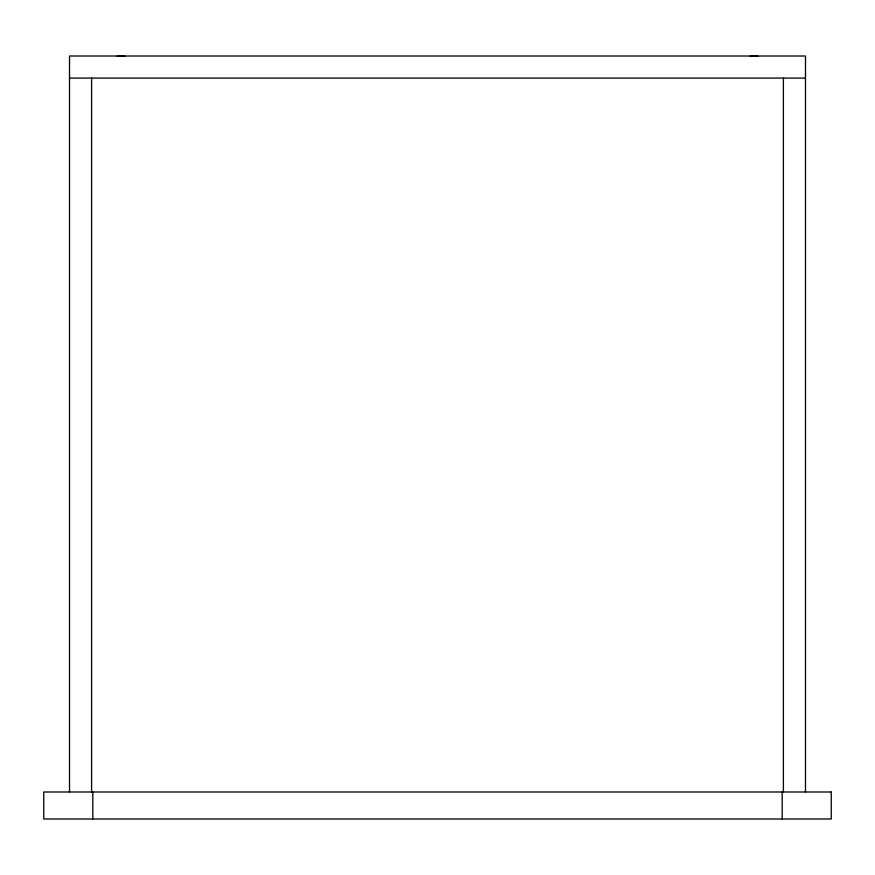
<?xml version="1.0" encoding="UTF-8"?>
<svg xmlns="http://www.w3.org/2000/svg" width="875" height="875" viewBox="0 0 875 875"><rect width="100%" height="100%" fill="white"/><g stroke="black" fill="none" stroke-linecap="round" stroke-linejoin="round"><path stroke-width="1.31" d="M69.508 78.094L805.492 78.094M805.492 791.995L805.492 56.011L69.508 56.011L69.508 791.995M783.409 78.094L783.409 791.995M782.184 791.995L782.184 818.989M92.816 791.995L92.816 818.989M91.591 78.094L91.591 791.995M750.138 56.164A49.066 49.066 0 0 1 757.805 56.164M117.195 56.164A49.066 49.066 0 0 1 124.862 56.164M831.25 791.995L43.75 791.995L43.75 818.989L831.25 818.989L831.25 791.995"/></g></svg>
